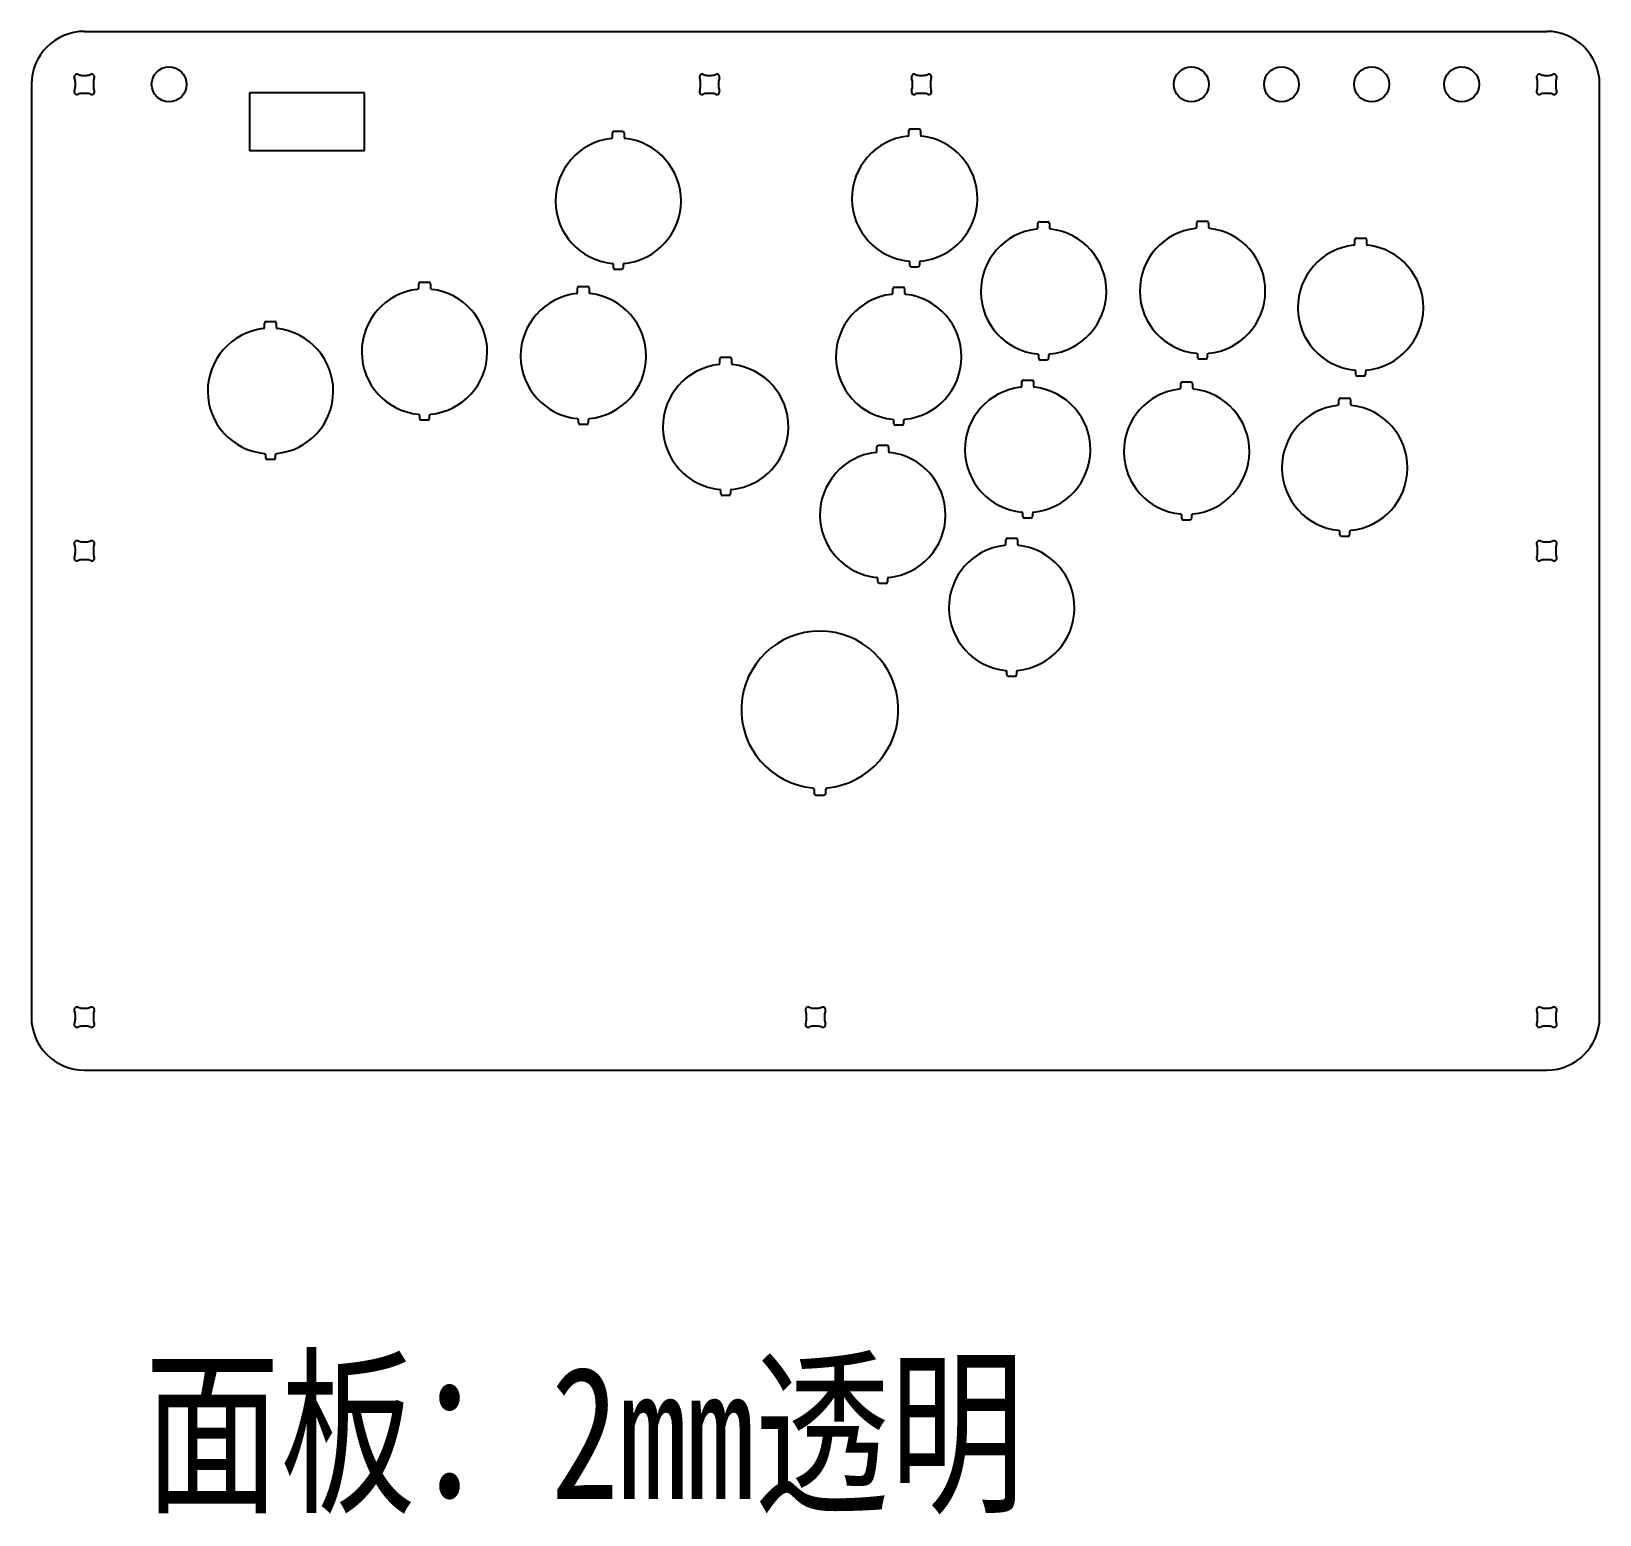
# Model space of a CAD drawing. Header units: inches. Extents: x 53 to 349, y 377 to 657.
import ezdxf

# ---------------------------------------------------------------- set-up
doc = ezdxf.new("R2010")
doc.units = ezdxf.units.IN
doc.header["$MEASUREMENT"] = 0
doc.styles.add('W0$254', font='simplex.shx', dxfattribs={"width": 0.75, "bigfont": 'tssdchn.shx'})

msp = doc.modelspace()

# ---------------------------------------------------------------- linework, layer by layer
at = {"linetype": 'Continuous'}
for p, q in [((63.38, 656.74), (339.36, 656.74)), ((53.38, 646.74), (53.36, 470.74)), ((349.36, 470.74), (349.36, 646.74)), ((94.5, 645.15), (94.5, 634.29)), ((116.24, 645.15), (94.5, 645.15)), ((116.24, 634.29), (116.24, 645.15)), ((163.03, 636.82), (163.03, 637.59)), ((163.33, 637.89), (164.93, 637.89)), ((165.23, 637.59), (165.23, 636.82)), ((218.97, 637.26), (218.97, 638.03)), ((219.27, 638.33), (220.87, 638.33)), ((221.17, 638.03), (221.17, 637.26)), ((94.5, 634.29), (116.24, 634.29)), ((243.31, 619.73), (243.31, 620.5)), ((243.61, 620.8), (245.21, 620.8)), ((245.51, 620.5), (245.51, 619.73)), ((273.31, 619.86), (273.31, 620.63)), ((273.61, 620.93), (275.21, 620.93)), ((275.51, 620.63), (275.51, 619.86)), ((303.14, 616.69), (303.14, 617.45)), ((303.44, 617.75), (305.04, 617.75)), ((305.34, 617.45), (305.34, 616.69)), ((219.17, 612.56), (219.17, 613.1)), ((220.97, 613.1), (220.97, 612.56)), ((163.23, 612.12), (163.23, 612.66)), ((164.73, 611.82), (163.53, 611.82)), ((165.03, 612.66), (165.03, 612.12)), ((220.67, 612.26), (219.47, 612.26)), ((126.46, 608.36), (126.46, 609.13)), ((126.76, 609.43), (128.36, 609.43)), ((128.66, 609.13), (128.66, 608.36)), ((156.45, 607.55), (156.45, 608.32)), ((156.75, 608.62), (158.35, 608.62)), ((158.65, 608.32), (158.65, 607.55)), ((215.96, 607.42), (215.96, 608.19)), ((216.26, 608.49), (217.86, 608.49)), ((218.16, 608.19), (218.16, 607.42)), ((97.39, 600.95), (97.39, 601.71)), ((97.69, 602.01), (99.29, 602.01)), ((99.59, 601.71), (99.59, 600.95)), ((183.6, 595.24), (185.2, 595.24)), ((243.51, 595.03), (243.51, 595.57)), ((245.31, 595.57), (245.31, 595.03)), ((273.51, 595.16), (273.51, 595.7)), ((275.31, 595.7), (275.31, 595.16)), ((183.3, 594.17), (183.3, 594.94)), ((185.5, 594.94), (185.5, 594.17)), ((245.01, 594.73), (243.81, 594.73)), ((275.01, 594.86), (273.81, 594.86)), ((303.34, 591.98), (303.34, 592.53)), ((305.14, 592.53), (305.14, 591.98)), ((240.3, 589.89), (240.3, 590.66)), ((240.6, 590.96), (242.2, 590.96)), ((242.5, 590.66), (242.5, 589.89)), ((270.3, 589.54), (270.3, 590.3)), ((270.6, 590.6), (272.2, 590.6)), ((272.5, 590.3), (272.5, 589.54)), ((304.84, 591.68), (303.64, 591.68)), ((300.14, 586.47), (300.14, 587.23)), ((300.44, 587.53), (302.04, 587.53)), ((302.34, 587.23), (302.34, 586.47)), ((126.66, 583.66), (126.66, 584.2)), ((128.16, 583.36), (126.96, 583.36)), ((128.46, 584.2), (128.46, 583.66)), ((156.65, 582.85), (156.65, 583.39)), ((158.45, 583.39), (158.45, 582.85)), ((216.16, 582.72), (216.16, 583.26)), ((217.96, 583.26), (217.96, 582.72)), ((158.15, 582.55), (156.95, 582.55)), ((217.66, 582.42), (216.46, 582.42)), ((212.95, 577.57), (212.95, 578.34)), ((213.25, 578.64), (214.85, 578.64)), ((215.15, 578.34), (215.15, 577.57)), ((97.59, 576.24), (97.59, 576.79)), ((99.09, 575.94), (97.89, 575.94)), ((99.39, 576.79), (99.39, 576.24)), ((183.5, 569.47), (183.5, 570.01)), ((185, 569.17), (183.8, 569.17)), ((185.3, 570.01), (185.3, 569.47)), ((240.5, 565.19), (240.5, 565.73)), ((242.3, 565.73), (242.3, 565.19)), ((270.5, 564.83), (270.5, 565.38)), ((272.3, 565.38), (272.3, 564.83)), ((242, 564.89), (240.8, 564.89)), ((272, 564.53), (270.8, 564.53)), ((237.29, 560.04), (237.29, 560.81)), ((237.59, 561.11), (239.19, 561.11)), ((239.49, 560.81), (239.49, 560.04)), ((300.34, 561.76), (300.34, 562.31)), ((301.84, 561.46), (300.64, 561.46)), ((302.14, 562.31), (302.14, 561.76)), ((213.15, 552.87), (213.15, 553.41)), ((214.65, 552.57), (213.45, 552.57)), ((214.95, 553.41), (214.95, 552.87)), ((237.49, 535.34), (237.49, 535.88)), ((239.29, 535.88), (239.29, 535.34)), ((238.99, 535.04), (237.79, 535.04)), ((201.08, 513.71), (201.08, 512.93)), ((201.38, 512.63), (202.98, 512.63)), ((203.28, 512.93), (203.28, 513.71)), ((63.36, 460.74), (339.36, 460.74))]:
    msp.add_line(p, q, dxfattribs=at)
for p, q in [((62.96, 648.44), (63.75, 648.44)), ((180.96, 648.44), (181.75, 648.44)), ((220.96, 648.44), (221.75, 648.44)), ((338.96, 648.44), (339.75, 648.44)), ((61.66, 646.35), (61.66, 647.13)), ((65.06, 647.13), (65.06, 646.35)), ((179.66, 646.35), (179.66, 647.13)), ((183.06, 647.13), (183.06, 646.35)), ((219.66, 646.35), (219.66, 647.13)), ((223.06, 647.13), (223.06, 646.35)), ((337.66, 646.35), (337.66, 647.13)), ((341.06, 647.13), (341.06, 646.35)), ((63.75, 645.04), (62.96, 645.04)), ((181.75, 645.04), (180.96, 645.04)), ((221.75, 645.04), (220.96, 645.04)), ((339.75, 645.04), (338.96, 645.04)), ((62.96, 560.44), (63.75, 560.44)), ((338.96, 560.44), (339.75, 560.44)), ((61.66, 558.35), (61.66, 559.13)), ((63.75, 557.04), (62.96, 557.04)), ((65.06, 559.13), (65.06, 558.35)), ((337.66, 558.35), (337.66, 559.13)), ((339.75, 557.04), (338.96, 557.04)), ((341.06, 559.13), (341.06, 558.35)), ((61.66, 470.35), (61.66, 471.13)), ((62.96, 472.44), (63.75, 472.44)), ((65.06, 471.13), (65.06, 470.35)), ((199.66, 470.35), (199.66, 471.13)), ((200.96, 472.44), (201.75, 472.44)), ((203.06, 471.13), (203.06, 470.35)), ((337.66, 470.35), (337.66, 471.13)), ((338.96, 472.44), (339.75, 472.44)), ((341.06, 471.13), (341.06, 470.35)), ((63.75, 469.04), (62.96, 469.04)), ((201.75, 469.04), (200.96, 469.04)), ((339.75, 469.04), (338.96, 469.04))]:
    msp.add_line(p, q)
for centre in [(79.36, 646.74), (272.31, 646.74), (289.31, 646.74), (306.31, 646.74), (323.31, 646.74)]:
    msp.add_circle(centre, 3.3, dxfattribs=at)
for centre, radius, start, end in [((63.38, 646.74), 10, 90, 179.9929), ((339.36, 646.74), 10, 360, 90), ((61.97, 648.13), 0.517, 66.7232, 203.2768), ((64.74, 648.13), 0.517, 336.7232, 113.2768), ((179.97, 648.13), 0.517, 66.7232, 203.2768), ((182.74, 648.13), 0.517, 336.7232, 113.2768), ((219.97, 648.13), 0.517, 66.7232, 203.2768), ((222.74, 648.13), 0.517, 336.7232, 113.2768), ((337.97, 648.13), 0.517, 66.7232, 203.2768), ((340.74, 648.13), 0.517, 336.7232, 113.2768), ((61.97, 645.35), 0.517, 156.7232, 293.2768), ((64.74, 645.35), 0.517, 246.7232, 23.2768), ((179.97, 645.35), 0.517, 156.7232, 293.2768), ((182.74, 645.35), 0.517, 246.7232, 23.2768), ((219.97, 645.35), 0.517, 156.7232, 293.2768), ((222.74, 645.35), 0.517, 246.7232, 23.2768), ((337.97, 645.35), 0.517, 156.7232, 293.2768), ((340.74, 645.35), 0.517, 246.7232, 23.2768), ((164.13, 624.75), 11.85, 96.6167, 264.3319), ((162.73, 636.82), 0.3, 276.6167, 0), ((163.33, 637.59), 0.3, 90, 180), ((164.93, 637.59), 0.3, 0, 90), ((165.53, 636.82), 0.3, 180, 263.3833), ((164.13, 624.75), 11.85, 275.6681, 83.3833), ((220.07, 625.19), 11.85, 96.6167, 264.3319), ((218.67, 637.26), 0.3, 276.6167, 0), ((219.27, 638.03), 0.3, 90, 180), ((220.87, 638.03), 0.3, 0, 90), ((221.47, 637.26), 0.3, 180, 263.3833), ((220.07, 625.19), 11.85, 275.6681, 83.3833), ((244.41, 607.67), 11.85, 96.6167, 264.3319), ((243.01, 619.73), 0.3, 276.6167, 0), ((243.61, 620.5), 0.3, 90, 180), ((245.21, 620.5), 0.3, 0, 90), ((245.81, 619.73), 0.3, 180, 263.3833), ((244.41, 607.67), 11.85, 275.6681, 83.3833), ((274.41, 607.79), 11.85, 96.6167, 264.3319), ((273.01, 619.86), 0.3, 276.6167, 0), ((273.61, 620.63), 0.3, 90, 180), ((275.21, 620.63), 0.3, 0, 90), ((275.81, 619.86), 0.3, 180, 263.3833), ((274.41, 607.79), 11.85, 275.6681, 83.3833), ((304.24, 604.62), 11.85, 96.6167, 264.3319), ((302.84, 616.69), 0.3, 276.6167, 0), ((303.44, 617.45), 0.3, 90, 180), ((305.04, 617.45), 0.3, 0, 90), ((305.64, 616.69), 0.3, 180, 263.3833), ((304.24, 604.62), 11.85, 275.6681, 83.3833), ((162.93, 612.66), 0.3, 0, 84.3319), ((165.33, 612.66), 0.3, 95.6681, 180), ((218.87, 613.1), 0.3, 0, 84.3319), ((221.27, 613.1), 0.3, 95.6681, 180), ((163.53, 612.12), 0.3, 180, 270), ((164.73, 612.12), 0.3, 270, 0), ((219.47, 612.56), 0.3, 180, 270), ((220.67, 612.56), 0.3, 270, 0), ((127.56, 596.29), 11.85, 96.6167, 264.3319), ((126.16, 608.36), 0.3, 276.6167, 0), ((126.76, 609.13), 0.3, 90, 180), ((128.36, 609.13), 0.3, 0, 90), ((128.96, 608.36), 0.3, 180, 263.3833), ((127.56, 596.29), 11.85, 275.6681, 83.3833), ((157.55, 595.48), 11.85, 96.6167, 264.3319), ((156.15, 607.55), 0.3, 276.6167, 0), ((156.75, 608.32), 0.3, 90, 180), ((158.35, 608.32), 0.3, 0, 90), ((158.95, 607.55), 0.3, 180, 263.3833), ((157.55, 595.48), 11.85, 275.6681, 83.3833), ((217.06, 595.35), 11.85, 96.6167, 264.3319), ((215.66, 607.42), 0.3, 276.6167, 0), ((216.26, 608.19), 0.3, 90, 180), ((217.86, 608.19), 0.3, 0, 90), ((218.46, 607.42), 0.3, 180, 263.3833), ((217.06, 595.35), 11.85, 275.6681, 83.3833), ((97.09, 600.95), 0.3, 276.6167, 0), ((97.69, 601.71), 0.3, 90, 180), ((99.29, 601.71), 0.3, 0, 90), ((99.89, 600.95), 0.3, 180, 263.3833), ((98.49, 588.88), 11.85, 96.6167, 264.3319), ((98.49, 588.88), 11.85, 275.6681, 83.3833), ((183.6, 594.94), 0.3, 90, 180), ((185.2, 594.94), 0.3, 0, 90), ((243.21, 595.57), 0.3, 0, 84.3319), ((243.81, 595.03), 0.3, 180, 270), ((245.01, 595.03), 0.3, 270, 0), ((245.61, 595.57), 0.3, 95.6681, 180), ((273.21, 595.7), 0.3, 0, 84.3319), ((273.81, 595.16), 0.3, 180, 270), ((275.01, 595.16), 0.3, 270, 0), ((275.61, 595.7), 0.3, 95.6681, 180), ((184.4, 582.1), 11.85, 96.6167, 264.3319), ((183, 594.17), 0.3, 276.6167, 0), ((185.8, 594.17), 0.3, 180, 263.3833), ((184.4, 582.1), 11.85, 275.6681, 83.3833), ((303.04, 592.53), 0.3, 0, 84.3319), ((305.44, 592.53), 0.3, 95.6681, 180), ((241.4, 577.82), 11.85, 96.6167, 264.3319), ((240, 589.89), 0.3, 276.6167, 0), ((240.6, 590.66), 0.3, 90, 180), ((242.2, 590.66), 0.3, 0, 90), ((242.8, 589.89), 0.3, 180, 263.3833), ((241.4, 577.82), 11.85, 275.6681, 83.3833), ((271.4, 577.47), 11.85, 96.6167, 264.3319), ((270, 589.54), 0.3, 276.6167, 0), ((270.6, 590.3), 0.3, 90, 180), ((272.2, 590.3), 0.3, 0, 90), ((272.8, 589.54), 0.3, 180, 263.3833), ((271.4, 577.47), 11.85, 275.6681, 83.3833), ((303.64, 591.98), 0.3, 180, 270), ((304.84, 591.98), 0.3, 270, 0), ((301.24, 574.4), 11.85, 96.6167, 264.3319), ((299.84, 586.47), 0.3, 276.6167, 0), ((300.44, 587.23), 0.3, 90, 180), ((302.04, 587.23), 0.3, 0, 90), ((302.64, 586.47), 0.3, 180, 263.3833), ((301.24, 574.4), 11.85, 275.6681, 83.3833), ((126.36, 584.2), 0.3, 0, 84.3319), ((126.96, 583.66), 0.3, 180, 270), ((128.16, 583.66), 0.3, 270, 0), ((128.76, 584.2), 0.3, 95.6681, 180), ((156.35, 583.39), 0.3, 0, 84.3319), ((158.75, 583.39), 0.3, 95.6681, 180), ((215.86, 583.26), 0.3, 0, 84.3319), ((218.26, 583.26), 0.3, 95.6681, 180), ((156.95, 582.85), 0.3, 180, 270), ((158.15, 582.85), 0.3, 270, 0), ((216.46, 582.72), 0.3, 180, 270), ((217.66, 582.72), 0.3, 270, 0), ((214.05, 565.51), 11.85, 96.6167, 264.3319), ((212.65, 577.57), 0.3, 276.6167, 0), ((213.25, 578.34), 0.3, 90, 180), ((214.85, 578.34), 0.3, 0, 90), ((215.45, 577.57), 0.3, 180, 263.3833), ((214.05, 565.51), 11.85, 275.6681, 83.3833), ((97.29, 576.79), 0.3, 0, 84.3319), ((97.89, 576.24), 0.3, 180, 270), ((99.09, 576.24), 0.3, 270, 0), ((99.69, 576.79), 0.3, 95.6681, 180), ((183.2, 570.01), 0.3, 0, 84.3319), ((183.8, 569.47), 0.3, 180, 270), ((185, 569.47), 0.3, 270, 0), ((185.6, 570.01), 0.3, 95.6681, 180), ((240.2, 565.73), 0.3, 0, 84.3319), ((242.6, 565.73), 0.3, 95.6681, 180), ((270.2, 565.38), 0.3, 0, 84.3319), ((272.6, 565.38), 0.3, 95.6681, 180), ((240.8, 565.19), 0.3, 180, 270), ((242, 565.19), 0.3, 270, 0), ((270.8, 564.83), 0.3, 180, 270), ((272, 564.83), 0.3, 270, 0), ((300.04, 562.31), 0.3, 0, 84.3319), ((302.44, 562.31), 0.3, 95.6681, 180), ((61.97, 560.13), 0.517, 66.7232, 203.2768), ((64.74, 560.13), 0.517, 336.7232, 113.2768), ((238.39, 547.97), 11.85, 96.6167, 264.3319), ((236.99, 560.04), 0.3, 276.6167, 0), ((237.59, 560.81), 0.3, 90, 180), ((239.19, 560.81), 0.3, 0, 90), ((239.79, 560.04), 0.3, 180, 263.3833), ((238.39, 547.97), 11.85, 275.6681, 83.3833), ((300.64, 561.76), 0.3, 180, 270), ((301.84, 561.76), 0.3, 270, 0), ((337.97, 560.13), 0.517, 66.7232, 203.2768), ((340.74, 560.13), 0.517, 336.7232, 113.2768), ((61.97, 557.35), 0.517, 156.7232, 293.2768), ((64.74, 557.35), 0.517, 246.7232, 23.2768), ((337.97, 557.35), 0.517, 156.7232, 293.2768), ((340.74, 557.35), 0.517, 246.7232, 23.2768), ((212.85, 553.41), 0.3, 0, 84.3319), ((215.25, 553.41), 0.3, 95.6681, 180), ((213.45, 552.87), 0.3, 180, 270), ((214.65, 552.87), 0.3, 270, 0), ((202.18, 528.77), 14.82, 275.311, 264.689), ((237.19, 535.88), 0.3, 0, 84.3319), ((239.59, 535.88), 0.3, 95.6681, 180), ((237.79, 535.34), 0.3, 180, 270), ((238.99, 535.34), 0.3, 270, 0), ((200.78, 513.71), 0.3, 0, 84.689), ((201.38, 512.93), 0.3, 180, 270), ((202.98, 512.93), 0.3, 270, 0), ((203.58, 513.71), 0.3, 95.311, 180), ((63.36, 470.74), 10, 179.9929, 270), ((61.97, 472.13), 0.517, 66.7232, 203.2768), ((64.74, 472.13), 0.517, 336.7232, 113.2768), ((199.97, 472.13), 0.517, 66.7232, 203.2768), ((202.74, 472.13), 0.517, 336.7232, 113.2768), ((337.97, 472.13), 0.517, 66.7232, 203.2768), ((339.36, 470.74), 10, 270, 360), ((340.74, 472.13), 0.517, 336.7232, 113.2768), ((61.97, 469.35), 0.517, 156.7232, 293.2768), ((64.74, 469.35), 0.517, 246.7232, 23.2768), ((199.97, 469.35), 0.517, 156.7232, 293.2768), ((202.74, 469.35), 0.517, 246.7232, 23.2768), ((337.97, 469.35), 0.517, 156.7232, 293.2768), ((340.74, 469.35), 0.517, 246.7232, 23.2768)]:
    msp.add_arc(centre, radius, start, end, dxfattribs=at)
for centre, start, end in [((62.96, 650.44), 246.7232, 270), ((63.75, 650.44), 270, 293.2768), ((180.96, 650.44), 246.7232, 270), ((181.75, 650.44), 270, 293.2768), ((220.96, 650.44), 246.7232, 270), ((221.75, 650.44), 270, 293.2768), ((338.96, 650.44), 246.7232, 270), ((339.75, 650.44), 270, 293.2768), ((59.66, 647.13), 0, 23.2768), ((59.66, 646.35), 336.7232, 0), ((67.06, 647.13), 156.7232, 180), ((67.06, 646.35), 180, 203.2768), ((177.66, 647.13), 0, 23.2768), ((177.66, 646.35), 336.7232, 0), ((185.06, 647.13), 156.7232, 180), ((185.06, 646.35), 180, 203.2768), ((217.66, 647.13), 0, 23.2768), ((217.66, 646.35), 336.7232, 0), ((225.06, 647.13), 156.7232, 180), ((225.06, 646.35), 180, 203.2768), ((335.66, 647.13), 0, 23.2768), ((335.66, 646.35), 336.7232, 0), ((343.06, 647.13), 156.7232, 180), ((343.06, 646.35), 180, 203.2768), ((62.96, 643.04), 90, 113.2768), ((63.75, 643.04), 66.7232, 90), ((180.96, 643.04), 90, 113.2768), ((181.75, 643.04), 66.7232, 90), ((220.96, 643.04), 90, 113.2768), ((221.75, 643.04), 66.7232, 90), ((338.96, 643.04), 90, 113.2768), ((339.75, 643.04), 66.7232, 90), ((59.66, 559.13), 0, 23.2768), ((62.96, 562.44), 246.7232, 270), ((63.75, 562.44), 270, 293.2768), ((67.06, 559.13), 156.7232, 180), ((335.66, 559.13), 0, 23.2768), ((338.96, 562.44), 246.7232, 270), ((339.75, 562.44), 270, 293.2768), ((343.06, 559.13), 156.7232, 180), ((59.66, 558.35), 336.7232, 0), ((62.96, 555.04), 90, 113.2768), ((63.75, 555.04), 66.7232, 90), ((67.06, 558.35), 180, 203.2768), ((335.66, 558.35), 336.7232, 0), ((338.96, 555.04), 90, 113.2768), ((339.75, 555.04), 66.7232, 90), ((343.06, 558.35), 180, 203.2768), ((59.66, 471.13), 0, 23.2768), ((62.96, 474.44), 246.7232, 270), ((63.75, 474.44), 270, 293.2768), ((67.06, 471.13), 156.7232, 180), ((197.66, 471.13), 0, 23.2768), ((200.96, 474.44), 246.7232, 270), ((201.75, 474.44), 270, 293.2768), ((205.06, 471.13), 156.7232, 180), ((335.66, 471.13), 0, 23.2768), ((338.96, 474.44), 246.7232, 270), ((339.75, 474.44), 270, 293.2768), ((343.06, 471.13), 156.7232, 180), ((59.66, 470.35), 336.7232, 0), ((62.96, 467.04), 90, 113.2768), ((63.75, 467.04), 66.7232, 90), ((67.06, 470.35), 180, 203.2768), ((197.66, 470.35), 336.7232, 0), ((200.96, 467.04), 90, 113.2768), ((201.75, 467.04), 66.7232, 90), ((205.06, 470.35), 180, 203.2768), ((335.66, 470.35), 336.7232, 0), ((338.96, 467.04), 90, 113.2768), ((339.75, 467.04), 66.7232, 90), ((343.06, 470.35), 180, 203.2768)]:
    msp.add_arc(centre, 2, start, end)

# ---------------------------------------------------------------- texts
at = {"linetype": 'Continuous', "insert": (74.73, 404.84), "char_height": 25, "attachment_point": 1, "style": 'W0$254'}
msp.add_mtext_dynamic_manual_height_columns('{\\fSimSun|b0|i0|c134|p2;面板：2mm透明}', width=230.9373, gutter_width=1, heights=[0], dxfattribs=at)

doc.saveas('drawing.dxf')
